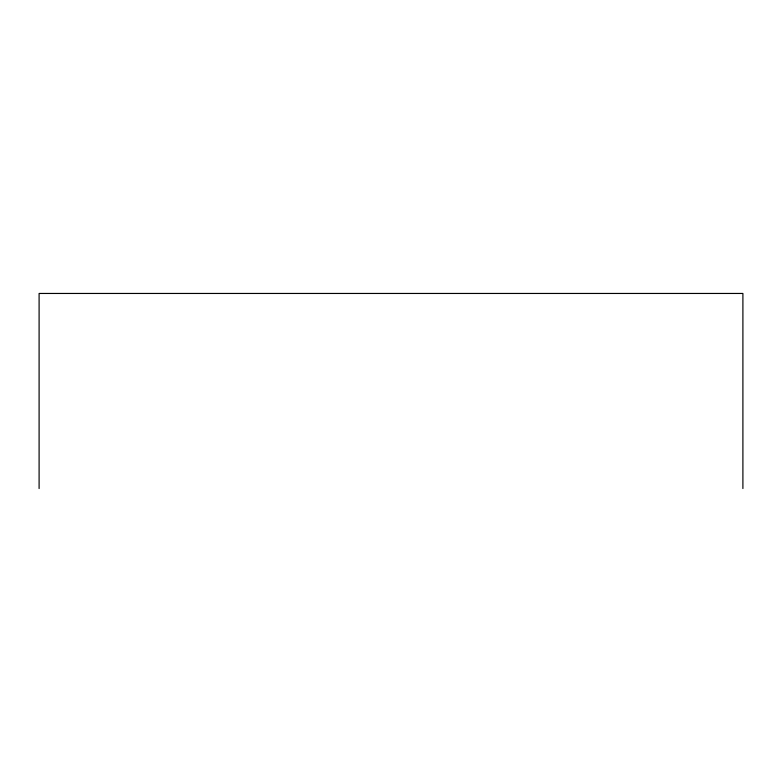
<?xml version="1.0" encoding="UTF-8"?>
<svg xmlns="http://www.w3.org/2000/svg" width="782" height="782" viewBox="0 0 782 782"><rect width="100%" height="100%" fill="white"/><g stroke="black" fill="none" stroke-linecap="round" stroke-linejoin="round"><path stroke-width="1.17" d="M742.9 488.545L742.9 293.455L39.1 293.455L39.1 488.545"/></g></svg>
